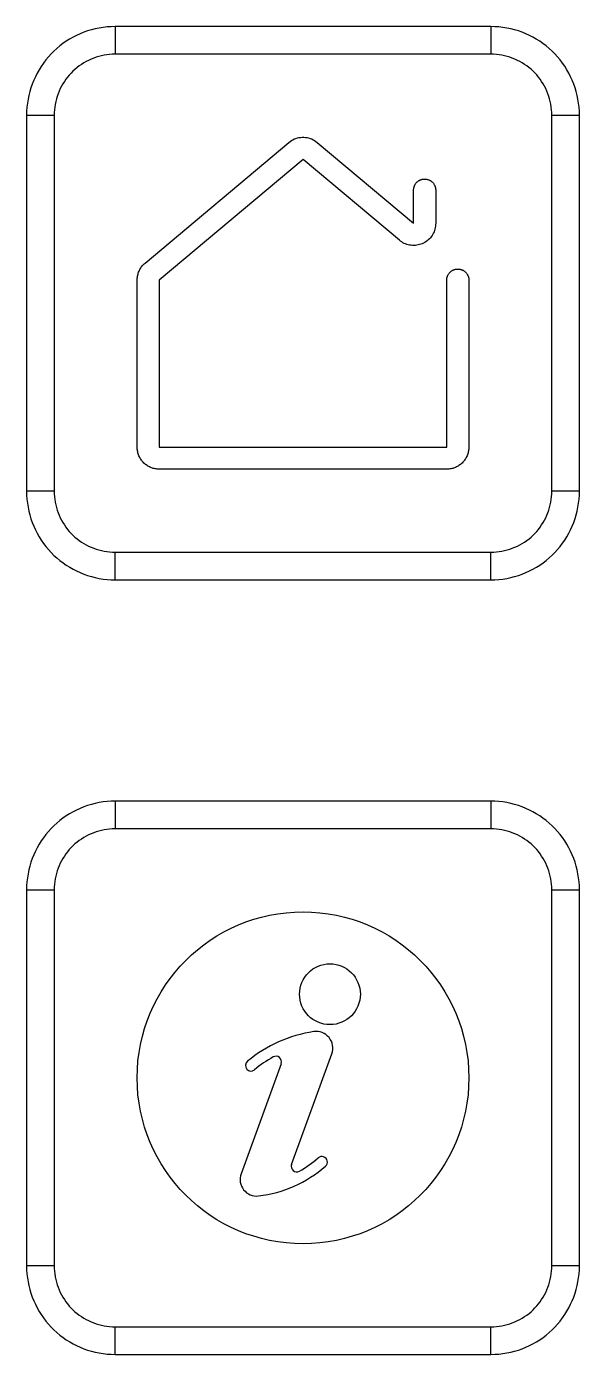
# Model space of a CAD drawing. Extents: x 0 to 226, y 0 to 690.
# Drawn here: x 172.74 to 182.75, y 545.94 to 569.94 of the extents above; entities that cross this region are included whole.
import ezdxf

# ---------------------------------------------------------------- set-up
doc = ezdxf.new("R2010")
doc.units = 0
doc.layers.add('-15N-THT. THIẾT BỊ ĐÓNG MỞ', color=40, linetype='CONTINUOUS')

# ---------------------------------------------------------------- blocks, each defined once
blk = doc.blocks.new('06 - N - SC VSD ATV630D30~D45N4')
at = {"layer": '-15N-THT. THIẾT BỊ ĐÓNG MỞ'}
for p, q in [((60.646, 225.131), (60.582, 225.098)), ((60.711, 225.16), (60.646, 225.131)), ((60.778, 225.187), (60.711, 225.16)), ((60.845, 225.211), (60.778, 225.187)), ((60.914, 225.232), (60.845, 225.211)), ((60.983, 225.25), (60.914, 225.232)), ((61.054, 225.264), (60.983, 225.25)), ((61.125, 225.276), (61.054, 225.264)), ((61.196, 225.284), (61.125, 225.276)), ((61.268, 225.289), (61.196, 225.284)), ((61.34, 225.291), (61.268, 225.289)), ((68.14, 225.291), (61.34, 225.291)), ((61.34, 225.291), (61.34, 224.791)), ((68.212, 225.289), (68.14, 225.291)), ((68.14, 225.291), (68.14, 225.291)), ((68.14, 225.291), (68.14, 225.289)), ((68.14, 225.289), (68.14, 225.287)), ((68.14, 225.287), (68.14, 225.283)), ((68.14, 225.283), (68.14, 225.279)), ((68.14, 225.279), (68.14, 225.273)), ((68.14, 225.273), (68.14, 225.267)), ((68.14, 225.267), (68.14, 225.259)), ((68.14, 225.259), (68.14, 225.251)), ((68.14, 225.251), (68.14, 225.241)), ((68.14, 225.241), (68.14, 225.231)), ((68.14, 225.231), (68.14, 225.22)), ((68.14, 225.22), (68.14, 225.208)), ((68.14, 225.208), (68.14, 225.196)), ((68.14, 225.196), (68.14, 225.182)), ((68.14, 225.182), (68.14, 225.168)), ((68.14, 225.168), (68.14, 225.153)), ((68.14, 225.153), (68.14, 225.137)), ((68.14, 225.137), (68.14, 225.12)), ((68.284, 225.284), (68.212, 225.289)), ((68.355, 225.276), (68.284, 225.284)), ((68.426, 225.264), (68.355, 225.276)), ((68.496, 225.249), (68.426, 225.264)), ((68.566, 225.232), (68.496, 225.249)), ((68.635, 225.211), (68.566, 225.232)), ((68.702, 225.187), (68.635, 225.211)), ((68.769, 225.16), (68.702, 225.187)), ((68.834, 225.131), (68.769, 225.16)), ((68.898, 225.098), (68.834, 225.131)), ((60.287, 224.895), (60.234, 224.847)), ((60.342, 224.941), (60.287, 224.895)), ((60.399, 224.984), (60.342, 224.941)), ((60.458, 225.025), (60.399, 224.984)), ((60.519, 225.063), (60.458, 225.025)), ((60.582, 225.098), (60.519, 225.063)), ((68.14, 224.967), (68.139, 224.946)), ((68.139, 224.946), (68.139, 224.924)), ((68.139, 224.924), (68.139, 224.903)), ((68.139, 224.903), (68.139, 224.881)), ((68.14, 225.12), (68.14, 225.103)), ((68.14, 225.103), (68.14, 225.085)), ((68.14, 225.085), (68.14, 225.067)), ((68.14, 225.067), (68.14, 225.048)), ((68.14, 225.048), (68.14, 225.028)), ((68.14, 225.028), (68.14, 225.008)), ((68.14, 225.008), (68.14, 224.988)), ((68.14, 224.988), (68.14, 224.967)), ((68.96, 225.063), (68.898, 225.098)), ((69.021, 225.025), (68.96, 225.063)), ((69.08, 224.985), (69.021, 225.025)), ((69.137, 224.942), (69.08, 224.985)), ((69.192, 224.896), (69.137, 224.942)), ((69.245, 224.848), (69.192, 224.896)), ((60.089, 224.688), (60.046, 224.631)), ((60.135, 224.743), (60.089, 224.688)), ((60.183, 224.796), (60.135, 224.743)), ((60.234, 224.847), (60.183, 224.796)), ((60.818, 224.657), (60.774, 224.633)), ((60.862, 224.68), (60.818, 224.657)), ((60.907, 224.701), (60.862, 224.68)), ((60.954, 224.719), (60.907, 224.701)), ((61.001, 224.736), (60.954, 224.719)), ((61.049, 224.75), (61.001, 224.736)), ((61.097, 224.763), (61.049, 224.75)), ((61.145, 224.773), (61.097, 224.763)), ((61.194, 224.781), (61.145, 224.773)), ((61.243, 224.787), (61.194, 224.781)), ((61.291, 224.79), (61.243, 224.787)), ((61.34, 224.791), (61.291, 224.79)), ((68.139, 224.791), (61.34, 224.791)), ((68.139, 224.881), (68.139, 224.858)), ((68.139, 224.858), (68.139, 224.836)), ((68.139, 224.836), (68.139, 224.814)), ((68.139, 224.814), (68.139, 224.791)), ((68.188, 224.79), (68.139, 224.791)), ((68.237, 224.786), (68.188, 224.79)), ((68.286, 224.781), (68.237, 224.786)), ((68.334, 224.773), (68.286, 224.781)), ((68.383, 224.763), (68.334, 224.773)), ((68.431, 224.75), (68.383, 224.763)), ((68.479, 224.736), (68.431, 224.75)), ((68.526, 224.719), (68.479, 224.736)), ((68.572, 224.7), (68.526, 224.719)), ((68.618, 224.68), (68.572, 224.7)), ((68.662, 224.657), (68.618, 224.68)), ((68.705, 224.633), (68.662, 224.657)), ((69.296, 224.797), (69.245, 224.848)), ((69.344, 224.744), (69.296, 224.797)), ((69.39, 224.689), (69.344, 224.744)), ((69.433, 224.632), (69.39, 224.689)), ((59.933, 224.449), (59.9, 224.385)), ((59.968, 224.511), (59.933, 224.449)), ((60.006, 224.572), (59.968, 224.511)), ((60.046, 224.631), (60.006, 224.572)), ((60.512, 224.415), (60.481, 224.378)), ((60.545, 224.451), (60.512, 224.415)), ((60.579, 224.485), (60.545, 224.451)), ((60.615, 224.518), (60.579, 224.485)), ((60.653, 224.549), (60.615, 224.518)), ((60.692, 224.579), (60.653, 224.549)), ((60.732, 224.607), (60.692, 224.579)), ((60.774, 224.633), (60.732, 224.607)), ((68.747, 224.607), (68.705, 224.633)), ((68.788, 224.579), (68.747, 224.607)), ((68.827, 224.55), (68.788, 224.579)), ((68.864, 224.519), (68.827, 224.55)), ((68.9, 224.486), (68.864, 224.519)), ((68.934, 224.452), (68.9, 224.486)), ((68.967, 224.416), (68.934, 224.452)), ((68.998, 224.379), (68.967, 224.416)), ((69.474, 224.573), (69.433, 224.632)), ((69.512, 224.512), (69.474, 224.573)), ((69.547, 224.449), (69.512, 224.512)), ((69.58, 224.385), (69.547, 224.449)), ((59.82, 224.186), (59.799, 224.117)), ((59.844, 224.253), (59.82, 224.186)), ((59.871, 224.32), (59.844, 224.253)), ((59.9, 224.385), (59.871, 224.32)), ((60.351, 224.169), (60.331, 224.123)), ((60.374, 224.213), (60.351, 224.169)), ((60.398, 224.257), (60.374, 224.213)), ((60.424, 224.298), (60.398, 224.257)), ((60.452, 224.339), (60.424, 224.298)), ((60.481, 224.378), (60.452, 224.339)), ((69.028, 224.339), (68.998, 224.379)), ((69.056, 224.299), (69.028, 224.339)), ((69.082, 224.257), (69.056, 224.299)), ((69.106, 224.213), (69.082, 224.257)), ((69.129, 224.169), (69.106, 224.213)), ((69.15, 224.124), (69.129, 224.169)), ((69.609, 224.32), (69.58, 224.385)), ((69.636, 224.253), (69.609, 224.32)), ((69.66, 224.186), (69.636, 224.253)), ((69.681, 224.117), (69.66, 224.186)), ((59.767, 223.977), (59.755, 223.906)), ((59.782, 224.047), (59.767, 223.977)), ((59.799, 224.117), (59.782, 224.047)), ((60.269, 223.934), (60.258, 223.885)), ((60.281, 223.982), (60.269, 223.934)), ((60.295, 224.03), (60.281, 223.982)), ((60.312, 224.077), (60.295, 224.03)), ((60.331, 224.123), (60.312, 224.077)), ((69.168, 224.077), (69.15, 224.124)), ((69.185, 224.03), (69.168, 224.077)), ((69.199, 223.983), (69.185, 224.03)), ((69.212, 223.934), (69.199, 223.983)), ((69.222, 223.886), (69.212, 223.934)), ((69.699, 224.048), (69.681, 224.117)), ((69.713, 223.977), (69.699, 224.048)), ((69.725, 223.906), (69.713, 223.977)), ((59.742, 223.763), (59.74, 223.691)), ((59.74, 223.691), (59.744, 223.691)), ((59.74, 223.691), (59.74, 216.891)), ((59.747, 223.835), (59.742, 223.763)), ((59.744, 223.691), (59.748, 223.691)), ((59.755, 223.906), (59.747, 223.835)), ((59.748, 223.691), (59.765, 223.691)), ((59.765, 223.691), (59.772, 223.691)), ((59.772, 223.691), (59.78, 223.691)), ((59.78, 223.691), (59.79, 223.691)), ((59.79, 223.691), (59.8, 223.691)), ((59.8, 223.691), (59.811, 223.691)), ((59.811, 223.691), (59.823, 223.691)), ((59.823, 223.691), (59.836, 223.691)), ((59.836, 223.691), (59.849, 223.691)), ((59.849, 223.691), (59.863, 223.691)), ((59.863, 223.691), (59.879, 223.691)), ((59.879, 223.691), (59.894, 223.691)), ((59.894, 223.691), (59.911, 223.691)), ((59.911, 223.691), (59.928, 223.691)), ((59.928, 223.691), (59.946, 223.691)), ((59.946, 223.691), (59.964, 223.691)), ((59.964, 223.691), (59.983, 223.691)), ((59.983, 223.691), (60.003, 223.691)), ((60.003, 223.691), (60.023, 223.691)), ((60.023, 223.691), (60.043, 223.691)), ((60.043, 223.691), (60.064, 223.691)), ((60.064, 223.691), (60.085, 223.691)), ((60.085, 223.691), (60.107, 223.691)), ((60.107, 223.691), (60.128, 223.691)), ((60.128, 223.691), (60.15, 223.69)), ((60.15, 223.69), (60.173, 223.69)), ((60.173, 223.69), (60.195, 223.69)), ((60.195, 223.69), (60.217, 223.69)), ((60.217, 223.69), (60.24, 223.69)), ((60.241, 223.739), (60.24, 223.69)), ((60.24, 223.69), (60.24, 216.891)), ((60.245, 223.788), (60.241, 223.739)), ((60.25, 223.837), (60.245, 223.788)), ((60.258, 223.885), (60.25, 223.837)), ((69.23, 223.837), (69.222, 223.886)), ((69.235, 223.788), (69.23, 223.837)), ((69.239, 223.74), (69.235, 223.788)), ((69.24, 223.691), (69.239, 223.74)), ((69.24, 216.892), (69.24, 223.691)), ((69.24, 223.691), (69.74, 223.691)), ((69.733, 223.835), (69.725, 223.906)), ((69.738, 223.763), (69.733, 223.835)), ((69.74, 223.691), (69.738, 223.763)), ((69.74, 216.891), (69.74, 223.691)), ((64.483, 223.197), (64.506, 223.216)), ((64.506, 223.216), (64.531, 223.232)), ((64.531, 223.232), (64.556, 223.246)), ((64.556, 223.246), (64.583, 223.259)), ((64.583, 223.259), (64.61, 223.269)), ((64.61, 223.269), (64.638, 223.278)), ((64.638, 223.278), (64.667, 223.284)), ((64.667, 223.284), (64.696, 223.289)), ((64.696, 223.289), (64.725, 223.291)), ((64.725, 223.291), (64.755, 223.291)), ((64.755, 223.291), (64.784, 223.289)), ((64.784, 223.289), (64.813, 223.284)), ((64.813, 223.284), (64.842, 223.278)), ((64.842, 223.278), (64.87, 223.269)), ((64.87, 223.269), (64.897, 223.259)), ((64.897, 223.259), (64.924, 223.246)), ((64.924, 223.246), (64.949, 223.232)), ((64.949, 223.232), (64.974, 223.216)), ((64.974, 223.216), (64.997, 223.197)), ((61.883, 221.016), (64.483, 223.197)), ((64.483, 223.197), (64.483, 223.197)), ((64.997, 223.197), (66.74, 221.735)), ((64.997, 223.197), (64.997, 223.197)), ((64.74, 222.891), (62.14, 220.709)), ((64.74, 222.891), (64.74, 222.891)), ((66.483, 221.429), (64.74, 222.891)), ((66.8, 222.478), (66.807, 222.485)), ((66.807, 222.485), (66.814, 222.491)), ((66.814, 222.491), (66.822, 222.496)), ((66.822, 222.496), (66.829, 222.502)), ((66.829, 222.502), (66.837, 222.507)), ((66.837, 222.507), (66.845, 222.511)), ((66.845, 222.511), (66.854, 222.515)), ((66.854, 222.515), (66.862, 222.519)), ((66.862, 222.519), (66.871, 222.523)), ((66.871, 222.523), (66.88, 222.526)), ((66.88, 222.526), (66.889, 222.528)), ((66.889, 222.528), (66.898, 222.53)), ((66.898, 222.53), (66.907, 222.532)), ((66.907, 222.532), (66.917, 222.533)), ((66.917, 222.533), (66.926, 222.534)), ((66.926, 222.534), (66.935, 222.535)), ((66.935, 222.535), (66.945, 222.535)), ((66.945, 222.535), (66.954, 222.534)), ((66.954, 222.534), (66.963, 222.533)), ((66.963, 222.533), (66.973, 222.532)), ((66.973, 222.532), (66.982, 222.53)), ((66.982, 222.53), (66.991, 222.528)), ((66.991, 222.528), (67, 222.526)), ((67, 222.526), (67.009, 222.523)), ((67.009, 222.523), (67.018, 222.519)), ((67.018, 222.519), (67.026, 222.515)), ((67.026, 222.515), (67.035, 222.511)), ((67.035, 222.511), (67.043, 222.507)), ((67.043, 222.507), (67.051, 222.502)), ((67.051, 222.502), (67.058, 222.496)), ((67.058, 222.496), (67.066, 222.491)), ((67.066, 222.491), (67.073, 222.485)), ((67.073, 222.485), (67.08, 222.478)), ((66.74, 222.344), (66.741, 222.354)), ((66.74, 222.335), (66.74, 222.344)), ((66.74, 222.335), (66.74, 222.335)), ((66.74, 221.735), (66.74, 222.335)), ((66.741, 222.354), (66.742, 222.363)), ((66.742, 222.363), (66.743, 222.372)), ((66.743, 222.372), (66.745, 222.382)), ((66.745, 222.382), (66.748, 222.391)), ((66.748, 222.391), (66.751, 222.4)), ((66.751, 222.4), (66.754, 222.409)), ((66.754, 222.409), (66.758, 222.417)), ((66.758, 222.417), (66.762, 222.426)), ((66.762, 222.426), (66.766, 222.434)), ((66.766, 222.434), (66.771, 222.442)), ((66.771, 222.442), (66.776, 222.45)), ((66.776, 222.45), (66.782, 222.458)), ((66.782, 222.458), (66.787, 222.465)), ((66.787, 222.465), (66.794, 222.472)), ((66.794, 222.472), (66.8, 222.478)), ((67.08, 222.478), (67.086, 222.472)), ((67.086, 222.472), (67.093, 222.465)), ((67.093, 222.465), (67.098, 222.458)), ((67.098, 222.458), (67.104, 222.45)), ((67.104, 222.45), (67.109, 222.442)), ((67.109, 222.442), (67.114, 222.434)), ((67.114, 222.434), (67.118, 222.426)), ((67.118, 222.426), (67.122, 222.417)), ((67.122, 222.417), (67.126, 222.409)), ((67.126, 222.409), (67.129, 222.4)), ((67.129, 222.4), (67.132, 222.391)), ((67.132, 222.391), (67.135, 222.382)), ((67.135, 222.382), (67.137, 222.372)), ((67.137, 222.372), (67.138, 222.363)), ((67.138, 222.363), (67.139, 222.354)), ((67.139, 222.354), (67.14, 222.344)), ((67.14, 222.344), (67.14, 222.335)), ((67.14, 222.335), (67.14, 221.735)), ((67.14, 222.335), (67.14, 222.335)), ((66.74, 221.735), (66.74, 221.735)), ((67.087, 221.537), (67.074, 221.515)), ((67.1, 221.56), (67.087, 221.537)), ((67.11, 221.583), (67.1, 221.56)), ((67.119, 221.608), (67.11, 221.583)), ((67.127, 221.632), (67.119, 221.608)), ((67.132, 221.658), (67.127, 221.632)), ((67.137, 221.683), (67.132, 221.658)), ((67.139, 221.709), (67.137, 221.683)), ((67.14, 221.735), (67.139, 221.709)), ((67.14, 221.735), (67.14, 221.735)), ((66.483, 221.429), (66.483, 221.429)), ((66.503, 221.413), (66.483, 221.429)), ((66.525, 221.398), (66.503, 221.413)), ((66.547, 221.385), (66.525, 221.398)), ((66.57, 221.373), (66.547, 221.385)), ((66.594, 221.363), (66.57, 221.373)), ((66.618, 221.354), (66.594, 221.363)), ((66.643, 221.347), (66.618, 221.354)), ((66.669, 221.341), (66.643, 221.347)), ((66.694, 221.338), (66.669, 221.341)), ((66.72, 221.335), (66.694, 221.338)), ((66.746, 221.335), (66.72, 221.335)), ((66.772, 221.336), (66.746, 221.335)), ((66.798, 221.339), (66.772, 221.336)), ((66.823, 221.344), (66.798, 221.339)), ((66.848, 221.35), (66.823, 221.344)), ((66.873, 221.358), (66.848, 221.35)), ((66.897, 221.367), (66.873, 221.358)), ((66.921, 221.378), (66.897, 221.367)), ((66.943, 221.391), (66.921, 221.378)), ((66.965, 221.405), (66.943, 221.391)), ((66.986, 221.42), (66.965, 221.405)), ((67.006, 221.436), (66.986, 221.42)), ((67.025, 221.454), (67.006, 221.436)), ((67.043, 221.473), (67.025, 221.454)), ((67.059, 221.493), (67.043, 221.473)), ((67.074, 221.515), (67.059, 221.493)), ((61.751, 220.8), (61.756, 220.818)), ((61.756, 220.818), (61.761, 220.836)), ((61.761, 220.836), (61.767, 220.853)), ((61.767, 220.853), (61.774, 220.87)), ((61.774, 220.87), (61.782, 220.886)), ((61.782, 220.886), (61.79, 220.903)), ((61.79, 220.903), (61.8, 220.919)), ((61.8, 220.919), (61.81, 220.934)), ((61.81, 220.934), (61.82, 220.949)), ((61.82, 220.949), (61.831, 220.964)), ((61.831, 220.964), (61.843, 220.978)), ((61.843, 220.978), (61.856, 220.991)), ((61.856, 220.991), (61.869, 221.004)), ((61.869, 221.004), (61.883, 221.016)), ((61.883, 221.016), (61.883, 221.016)), ((67.362, 220.8), (67.366, 220.808)), ((67.366, 220.808), (67.371, 220.817)), ((67.371, 220.817), (67.376, 220.824)), ((67.376, 220.824), (67.382, 220.832)), ((67.382, 220.832), (67.387, 220.839)), ((67.387, 220.839), (67.394, 220.846)), ((67.394, 220.846), (67.4, 220.853)), ((67.4, 220.853), (67.407, 220.859)), ((67.407, 220.859), (67.414, 220.865)), ((67.414, 220.865), (67.422, 220.871)), ((67.422, 220.871), (67.429, 220.876)), ((67.429, 220.876), (67.437, 220.881)), ((67.437, 220.881), (67.445, 220.886)), ((67.445, 220.886), (67.454, 220.89)), ((67.454, 220.89), (67.462, 220.894)), ((67.462, 220.894), (67.471, 220.897)), ((67.471, 220.897), (67.48, 220.9)), ((67.48, 220.9), (67.489, 220.903)), ((67.489, 220.903), (67.498, 220.905)), ((67.498, 220.905), (67.507, 220.906)), ((67.507, 220.906), (67.517, 220.908)), ((67.517, 220.908), (67.526, 220.909)), ((67.526, 220.909), (67.535, 220.909)), ((67.535, 220.909), (67.545, 220.909)), ((67.545, 220.909), (67.554, 220.909)), ((67.554, 220.909), (67.563, 220.908)), ((67.563, 220.908), (67.573, 220.906)), ((67.573, 220.906), (67.582, 220.905)), ((67.582, 220.905), (67.591, 220.903)), ((67.591, 220.903), (67.6, 220.9)), ((67.6, 220.9), (67.609, 220.897)), ((67.609, 220.897), (67.618, 220.894)), ((67.618, 220.894), (67.626, 220.89)), ((67.626, 220.89), (67.635, 220.886)), ((67.635, 220.886), (67.643, 220.881)), ((67.643, 220.881), (67.651, 220.876)), ((67.651, 220.876), (67.658, 220.871)), ((67.658, 220.871), (67.666, 220.865)), ((67.666, 220.865), (67.673, 220.859)), ((67.673, 220.859), (67.68, 220.853)), ((67.68, 220.853), (67.686, 220.846)), ((67.686, 220.846), (67.693, 220.839)), ((67.693, 220.839), (67.698, 220.832)), ((67.698, 220.832), (67.704, 220.824)), ((67.704, 220.824), (67.709, 220.817)), ((67.709, 220.817), (67.714, 220.808)), ((67.714, 220.808), (67.718, 220.8)), ((61.74, 220.728), (61.742, 220.746)), ((61.74, 220.709), (61.74, 220.728)), ((61.74, 220.709), (61.74, 220.709)), ((61.74, 217.691), (61.74, 220.709)), ((61.742, 220.746), (61.744, 220.764)), ((61.744, 220.764), (61.747, 220.782)), ((61.747, 220.782), (61.751, 220.8)), ((62.14, 220.709), (62.14, 217.691)), ((62.14, 220.709), (62.14, 220.709)), ((67.34, 220.719), (67.341, 220.728)), ((67.34, 220.709), (67.34, 220.719)), ((67.34, 220.709), (67.34, 220.709)), ((67.34, 217.691), (67.34, 220.709)), ((67.341, 220.728), (67.342, 220.738)), ((67.342, 220.738), (67.343, 220.747)), ((67.343, 220.747), (67.345, 220.756)), ((67.345, 220.756), (67.348, 220.765)), ((67.348, 220.765), (67.351, 220.774)), ((67.351, 220.774), (67.354, 220.783)), ((67.354, 220.783), (67.358, 220.792)), ((67.358, 220.792), (67.362, 220.8)), ((67.718, 220.8), (67.722, 220.792)), ((67.722, 220.792), (67.726, 220.783)), ((67.726, 220.783), (67.729, 220.774)), ((67.729, 220.774), (67.732, 220.765)), ((67.732, 220.765), (67.735, 220.756)), ((67.735, 220.756), (67.737, 220.747)), ((67.737, 220.747), (67.738, 220.738)), ((67.738, 220.738), (67.739, 220.728)), ((67.739, 220.728), (67.74, 220.719)), ((67.74, 220.719), (67.74, 220.709)), ((67.74, 220.709), (67.74, 217.691)), ((67.74, 220.709), (67.74, 220.709)), ((61.74, 217.691), (61.74, 217.691)), ((61.74, 217.673), (61.74, 217.691)), ((62.14, 217.691), (67.34, 217.691)), ((62.14, 217.691), (62.14, 217.691)), ((67.34, 217.691), (67.34, 217.691)), ((67.74, 217.691), (67.74, 217.673)), ((67.74, 217.691), (67.74, 217.691)), ((61.742, 217.655), (61.74, 217.673)), ((61.744, 217.637), (61.742, 217.655)), ((61.747, 217.62), (61.744, 217.637)), ((61.75, 217.602), (61.747, 217.62)), ((61.755, 217.585), (61.75, 217.602)), ((61.76, 217.567), (61.755, 217.585)), ((61.766, 217.55), (61.76, 217.567)), ((61.772, 217.534), (61.766, 217.55)), ((61.78, 217.517), (61.772, 217.534)), ((61.788, 217.501), (61.78, 217.517)), ((61.797, 217.486), (61.788, 217.501)), ((61.806, 217.471), (61.797, 217.486)), ((61.817, 217.456), (61.806, 217.471)), ((61.827, 217.442), (61.817, 217.456)), ((67.663, 217.456), (67.653, 217.442)), ((67.674, 217.471), (67.663, 217.456)), ((67.683, 217.486), (67.674, 217.471)), ((67.692, 217.501), (67.683, 217.486)), ((67.7, 217.517), (67.692, 217.501)), ((67.708, 217.534), (67.7, 217.517)), ((67.714, 217.55), (67.708, 217.534)), ((67.72, 217.567), (67.714, 217.55)), ((67.725, 217.585), (67.72, 217.567)), ((67.73, 217.602), (67.725, 217.585)), ((67.733, 217.62), (67.73, 217.602)), ((67.736, 217.637), (67.733, 217.62)), ((67.738, 217.655), (67.736, 217.637)), ((67.74, 217.673), (67.738, 217.655)), ((61.839, 217.428), (61.827, 217.442)), ((61.851, 217.415), (61.839, 217.428)), ((61.864, 217.402), (61.851, 217.415)), ((61.877, 217.39), (61.864, 217.402)), ((61.891, 217.378), (61.877, 217.39)), ((61.905, 217.368), (61.891, 217.378)), ((61.919, 217.357), (61.905, 217.368)), ((61.935, 217.348), (61.919, 217.357)), ((61.95, 217.339), (61.935, 217.348)), ((61.966, 217.331), (61.95, 217.339)), ((61.983, 217.323), (61.966, 217.331)), ((61.999, 217.317), (61.983, 217.323)), ((62.016, 217.311), (61.999, 217.317)), ((62.033, 217.306), (62.016, 217.311)), ((62.051, 217.301), (62.033, 217.306)), ((62.068, 217.298), (62.051, 217.301)), ((62.086, 217.295), (62.068, 217.298)), ((62.104, 217.293), (62.086, 217.295)), ((62.122, 217.291), (62.104, 217.293)), ((62.14, 217.291), (62.122, 217.291)), ((62.14, 217.291), (62.14, 217.291)), ((67.34, 217.291), (62.14, 217.291)), ((67.34, 217.291), (67.34, 217.291)), ((67.358, 217.291), (67.34, 217.291)), ((67.376, 217.293), (67.358, 217.291)), ((67.394, 217.295), (67.376, 217.293)), ((67.412, 217.298), (67.394, 217.295)), ((67.429, 217.301), (67.412, 217.298)), ((67.447, 217.306), (67.429, 217.301)), ((67.464, 217.311), (67.447, 217.306)), ((67.481, 217.317), (67.464, 217.311)), ((67.497, 217.323), (67.481, 217.317)), ((67.514, 217.331), (67.497, 217.323)), ((67.53, 217.339), (67.514, 217.331)), ((67.545, 217.348), (67.53, 217.339)), ((67.561, 217.357), (67.545, 217.348)), ((67.575, 217.368), (67.561, 217.357)), ((67.589, 217.378), (67.575, 217.368)), ((67.603, 217.39), (67.589, 217.378)), ((67.616, 217.402), (67.603, 217.39)), ((67.629, 217.415), (67.616, 217.402)), ((67.641, 217.428), (67.629, 217.415)), ((67.653, 217.442), (67.641, 217.428)), ((60.24, 216.891), (59.74, 216.891)), ((59.74, 216.891), (59.742, 216.819)), ((59.742, 216.819), (59.747, 216.747)), ((59.747, 216.747), (59.755, 216.676)), ((60.24, 216.891), (60.241, 216.843)), ((60.241, 216.843), (60.245, 216.794)), ((60.245, 216.794), (60.25, 216.745)), ((60.25, 216.745), (60.258, 216.696)), ((69.222, 216.697), (69.23, 216.746)), ((69.23, 216.746), (69.235, 216.794)), ((69.235, 216.794), (69.239, 216.843)), ((69.239, 216.843), (69.24, 216.892)), ((69.74, 216.891), (69.24, 216.891)), ((69.725, 216.676), (69.733, 216.747)), ((69.733, 216.747), (69.738, 216.819)), ((69.738, 216.819), (69.74, 216.891)), ((59.755, 216.676), (59.767, 216.605)), ((59.767, 216.605), (59.781, 216.534)), ((59.781, 216.534), (59.799, 216.465)), ((60.258, 216.696), (60.268, 216.648)), ((60.268, 216.648), (60.281, 216.6)), ((60.281, 216.6), (60.295, 216.552)), ((60.295, 216.552), (60.312, 216.505)), ((60.312, 216.505), (60.33, 216.459)), ((69.149, 216.459), (69.168, 216.505)), ((69.168, 216.505), (69.185, 216.552)), ((69.185, 216.552), (69.199, 216.6)), ((69.199, 216.6), (69.211, 216.648)), ((69.211, 216.648), (69.222, 216.697)), ((69.681, 216.465), (69.698, 216.535)), ((69.698, 216.535), (69.713, 216.605)), ((69.713, 216.605), (69.725, 216.676)), ((59.799, 216.465), (59.82, 216.396)), ((59.82, 216.396), (59.844, 216.329)), ((59.844, 216.329), (59.871, 216.262)), ((59.871, 216.262), (59.9, 216.197)), ((60.33, 216.459), (60.351, 216.413)), ((60.351, 216.413), (60.374, 216.369)), ((60.374, 216.369), (60.398, 216.325)), ((60.398, 216.325), (60.424, 216.283)), ((60.424, 216.283), (60.452, 216.243)), ((60.452, 216.243), (60.482, 216.204)), ((68.999, 216.204), (69.028, 216.243)), ((69.028, 216.243), (69.056, 216.284)), ((69.056, 216.284), (69.082, 216.326)), ((69.082, 216.326), (69.106, 216.369)), ((69.106, 216.369), (69.129, 216.413)), ((69.129, 216.413), (69.149, 216.459)), ((69.58, 216.197), (69.609, 216.262)), ((69.609, 216.262), (69.636, 216.329)), ((69.636, 216.329), (69.66, 216.397)), ((69.66, 216.397), (69.681, 216.465)), ((59.9, 216.197), (59.933, 216.133)), ((59.933, 216.133), (59.968, 216.07)), ((59.968, 216.07), (60.006, 216.01)), ((60.006, 216.01), (60.047, 215.95)), ((60.482, 216.204), (60.513, 216.166)), ((60.513, 216.166), (60.546, 216.13)), ((60.546, 216.13), (60.58, 216.096)), ((60.58, 216.096), (60.616, 216.063)), ((60.616, 216.063), (60.653, 216.032)), ((60.653, 216.032), (60.692, 216.003)), ((60.692, 216.003), (60.733, 215.975)), ((68.748, 215.975), (68.788, 216.003)), ((68.788, 216.003), (68.828, 216.033)), ((68.828, 216.033), (68.865, 216.064)), ((68.865, 216.064), (68.901, 216.097)), ((68.901, 216.097), (68.935, 216.131)), ((68.935, 216.131), (68.968, 216.167)), ((68.968, 216.167), (68.999, 216.204)), ((69.434, 215.951), (69.474, 216.01)), ((69.474, 216.01), (69.512, 216.071)), ((69.512, 216.071), (69.547, 216.133)), ((69.547, 216.133), (69.58, 216.197)), ((60.047, 215.95), (60.09, 215.893)), ((60.09, 215.893), (60.136, 215.838)), ((60.136, 215.838), (60.184, 215.785)), ((60.184, 215.785), (60.235, 215.734)), ((60.733, 215.975), (60.775, 215.949)), ((60.775, 215.949), (60.818, 215.925)), ((60.818, 215.925), (60.862, 215.902)), ((60.862, 215.902), (60.908, 215.882)), ((60.908, 215.882), (60.954, 215.863)), ((60.954, 215.863), (61.001, 215.846)), ((61.001, 215.846), (61.049, 215.832)), ((61.049, 215.832), (61.097, 215.82)), ((61.097, 215.82), (61.146, 215.809)), ((61.146, 215.809), (61.194, 215.801)), ((61.194, 215.801), (61.243, 215.796)), ((61.243, 215.796), (61.292, 215.792)), ((61.292, 215.792), (61.341, 215.791)), ((61.341, 215.791), (68.14, 215.791)), ((61.341, 215.769), (61.341, 215.791)), ((61.341, 215.746), (61.341, 215.769)), ((68.14, 215.791), (68.189, 215.792)), ((68.14, 215.291), (68.14, 215.791)), ((68.189, 215.792), (68.237, 215.796)), ((68.237, 215.796), (68.286, 215.801)), ((68.286, 215.801), (68.335, 215.809)), ((68.335, 215.809), (68.383, 215.819)), ((68.383, 215.819), (68.431, 215.832)), ((68.431, 215.832), (68.479, 215.846)), ((68.479, 215.846), (68.526, 215.863)), ((68.526, 215.863), (68.573, 215.882)), ((68.573, 215.882), (68.618, 215.902)), ((68.618, 215.902), (68.662, 215.925)), ((68.662, 215.925), (68.706, 215.949)), ((68.706, 215.949), (68.748, 215.975)), ((69.246, 215.735), (69.297, 215.786)), ((69.297, 215.786), (69.345, 215.839)), ((69.345, 215.839), (69.391, 215.894)), ((69.391, 215.894), (69.434, 215.951)), ((60.235, 215.734), (60.288, 215.686)), ((60.288, 215.686), (60.343, 215.64)), ((60.343, 215.64), (60.4, 215.597)), ((60.4, 215.597), (60.459, 215.557)), ((60.459, 215.557), (60.52, 215.519)), ((61.34, 215.615), (61.341, 215.636)), ((61.34, 215.594), (61.34, 215.615)), ((61.34, 215.574), (61.34, 215.594)), ((61.34, 215.554), (61.34, 215.574)), ((61.34, 215.534), (61.34, 215.554)), ((61.34, 215.515), (61.34, 215.534)), ((61.341, 215.724), (61.341, 215.746)), ((61.341, 215.702), (61.341, 215.724)), ((61.341, 215.68), (61.341, 215.702)), ((61.341, 215.658), (61.341, 215.68)), ((61.341, 215.636), (61.341, 215.658)), ((68.961, 215.519), (69.022, 215.557)), ((69.022, 215.557), (69.081, 215.598)), ((69.081, 215.598), (69.138, 215.641)), ((69.138, 215.641), (69.193, 215.687)), ((69.193, 215.687), (69.246, 215.735)), ((60.52, 215.519), (60.582, 215.484)), ((60.582, 215.484), (60.646, 215.451)), ((60.646, 215.451), (60.711, 215.422)), ((60.711, 215.422), (60.778, 215.395)), ((60.778, 215.395), (60.845, 215.371)), ((60.845, 215.371), (60.914, 215.351)), ((60.914, 215.351), (60.984, 215.333)), ((60.984, 215.333), (61.054, 215.318)), ((61.054, 215.318), (61.125, 215.306)), ((61.125, 215.306), (61.196, 215.298)), ((61.196, 215.298), (61.268, 215.293)), ((61.268, 215.293), (61.34, 215.291)), ((61.34, 215.497), (61.34, 215.515)), ((61.34, 215.479), (61.34, 215.497)), ((61.34, 215.462), (61.34, 215.479)), ((61.34, 215.445), (61.34, 215.462)), ((61.34, 215.43), (61.34, 215.445)), ((61.34, 215.415), (61.34, 215.43)), ((61.34, 215.4), (61.34, 215.415)), ((61.34, 215.387), (61.34, 215.4)), ((61.34, 215.374), (61.34, 215.387)), ((61.34, 215.362), (61.34, 215.374)), ((61.34, 215.351), (61.34, 215.362)), ((61.34, 215.341), (61.34, 215.351)), ((61.34, 215.331), (61.34, 215.341)), ((61.34, 215.323), (61.34, 215.331)), ((61.34, 215.316), (61.34, 215.323)), ((61.34, 215.309), (61.34, 215.316)), ((61.34, 215.304), (61.34, 215.309)), ((61.34, 215.299), (61.34, 215.304)), ((61.34, 215.296), (61.34, 215.299)), ((61.34, 215.293), (61.34, 215.296)), ((61.34, 215.291), (61.34, 215.293)), ((61.34, 215.291), (61.34, 215.291)), ((61.34, 215.291), (68.14, 215.291)), ((68.14, 215.291), (68.212, 215.293)), ((68.212, 215.293), (68.284, 215.298)), ((68.284, 215.298), (68.355, 215.306)), ((68.355, 215.306), (68.426, 215.318)), ((68.426, 215.318), (68.497, 215.333)), ((68.497, 215.333), (68.566, 215.35)), ((68.566, 215.35), (68.635, 215.371)), ((68.635, 215.371), (68.702, 215.395)), ((68.702, 215.395), (68.769, 215.422)), ((68.769, 215.422), (68.834, 215.451)), ((68.834, 215.451), (68.898, 215.484)), ((68.898, 215.484), (68.961, 215.519)), ((60.845, 211.211), (60.778, 211.187)), ((60.914, 211.232), (60.845, 211.211)), ((60.983, 211.25), (60.914, 211.232)), ((61.054, 211.264), (60.983, 211.25)), ((61.125, 211.276), (61.054, 211.264)), ((61.196, 211.284), (61.125, 211.276)), ((61.268, 211.289), (61.196, 211.284)), ((61.34, 211.291), (61.268, 211.289)), ((68.14, 211.291), (61.34, 211.291)), ((61.34, 211.291), (61.34, 210.791)), ((68.212, 211.289), (68.14, 211.291)), ((68.14, 211.291), (68.14, 211.291)), ((68.14, 211.291), (68.14, 211.289)), ((68.14, 211.289), (68.14, 211.287)), ((68.14, 211.287), (68.14, 211.283)), ((68.14, 211.283), (68.14, 211.279)), ((68.14, 211.279), (68.14, 211.273)), ((68.14, 211.273), (68.14, 211.267)), ((68.14, 211.267), (68.14, 211.259)), ((68.14, 211.259), (68.14, 211.251)), ((68.14, 211.251), (68.14, 211.241)), ((68.14, 211.241), (68.14, 211.231)), ((68.14, 211.231), (68.14, 211.22)), ((68.14, 211.22), (68.14, 211.208)), ((68.14, 211.208), (68.14, 211.196)), ((68.284, 211.284), (68.212, 211.289)), ((68.355, 211.276), (68.284, 211.284)), ((68.426, 211.264), (68.355, 211.276)), ((68.496, 211.249), (68.426, 211.264)), ((68.566, 211.232), (68.496, 211.249)), ((68.635, 211.211), (68.566, 211.232)), ((68.702, 211.187), (68.635, 211.211)), ((60.399, 210.984), (60.342, 210.941)), ((60.458, 211.025), (60.399, 210.984)), ((60.519, 211.063), (60.458, 211.025)), ((60.582, 211.098), (60.519, 211.063)), ((60.646, 211.131), (60.582, 211.098)), ((60.711, 211.16), (60.646, 211.131)), ((60.778, 211.187), (60.711, 211.16)), ((68.14, 210.967), (68.139, 210.946)), ((68.14, 211.196), (68.14, 211.182)), ((68.14, 211.182), (68.14, 211.168)), ((68.14, 211.168), (68.14, 211.153)), ((68.14, 211.153), (68.14, 211.137)), ((68.14, 211.137), (68.14, 211.12)), ((68.14, 211.12), (68.14, 211.103)), ((68.14, 211.103), (68.14, 211.085)), ((68.14, 211.085), (68.14, 211.067)), ((68.14, 211.067), (68.14, 211.048)), ((68.14, 211.048), (68.14, 211.028)), ((68.14, 211.028), (68.14, 211.008)), ((68.14, 211.008), (68.14, 210.988)), ((68.14, 210.988), (68.14, 210.967)), ((68.769, 211.16), (68.702, 211.187)), ((68.834, 211.131), (68.769, 211.16)), ((68.898, 211.098), (68.834, 211.131)), ((68.96, 211.063), (68.898, 211.098)), ((69.021, 211.025), (68.96, 211.063)), ((69.08, 210.985), (69.021, 211.025)), ((69.137, 210.942), (69.08, 210.985)), ((60.135, 210.743), (60.089, 210.688)), ((60.183, 210.796), (60.135, 210.743)), ((60.234, 210.847), (60.183, 210.796)), ((60.287, 210.895), (60.234, 210.847)), ((60.342, 210.941), (60.287, 210.895)), ((61.001, 210.736), (60.954, 210.719)), ((61.049, 210.75), (61.001, 210.736)), ((61.097, 210.763), (61.049, 210.75)), ((61.145, 210.773), (61.097, 210.763)), ((61.194, 210.781), (61.145, 210.773)), ((61.243, 210.787), (61.194, 210.781)), ((61.291, 210.79), (61.243, 210.787)), ((61.34, 210.791), (61.291, 210.79)), ((68.139, 210.791), (61.34, 210.791)), ((68.139, 210.946), (68.139, 210.924)), ((68.139, 210.924), (68.139, 210.903)), ((68.139, 210.903), (68.139, 210.881)), ((68.139, 210.881), (68.139, 210.858)), ((68.139, 210.858), (68.139, 210.836)), ((68.139, 210.836), (68.139, 210.814)), ((68.139, 210.814), (68.139, 210.791)), ((68.188, 210.79), (68.139, 210.791)), ((68.237, 210.786), (68.188, 210.79)), ((68.286, 210.781), (68.237, 210.786)), ((68.334, 210.773), (68.286, 210.781)), ((68.383, 210.763), (68.334, 210.773)), ((68.431, 210.75), (68.383, 210.763)), ((68.479, 210.736), (68.431, 210.75)), ((68.526, 210.719), (68.479, 210.736)), ((69.192, 210.896), (69.137, 210.942)), ((69.245, 210.848), (69.192, 210.896)), ((69.296, 210.797), (69.245, 210.848)), ((69.344, 210.744), (69.296, 210.797)), ((69.39, 210.689), (69.344, 210.744)), ((59.968, 210.511), (59.933, 210.449)), ((60.006, 210.572), (59.968, 210.511)), ((60.046, 210.631), (60.006, 210.572)), ((60.089, 210.688), (60.046, 210.631)), ((60.579, 210.485), (60.545, 210.451)), ((60.615, 210.518), (60.579, 210.485)), ((60.653, 210.549), (60.615, 210.518)), ((60.692, 210.579), (60.653, 210.549)), ((60.732, 210.607), (60.692, 210.579)), ((60.774, 210.633), (60.732, 210.607)), ((60.818, 210.657), (60.774, 210.633)), ((60.862, 210.68), (60.818, 210.657)), ((60.907, 210.701), (60.862, 210.68)), ((60.954, 210.719), (60.907, 210.701)), ((68.572, 210.7), (68.526, 210.719)), ((68.618, 210.68), (68.572, 210.7)), ((68.662, 210.657), (68.618, 210.68)), ((68.705, 210.633), (68.662, 210.657)), ((68.747, 210.607), (68.705, 210.633)), ((68.788, 210.579), (68.747, 210.607)), ((68.827, 210.55), (68.788, 210.579)), ((68.864, 210.519), (68.827, 210.55)), ((68.9, 210.486), (68.864, 210.519)), ((68.934, 210.452), (68.9, 210.486)), ((69.433, 210.632), (69.39, 210.689)), ((69.474, 210.573), (69.433, 210.632)), ((69.512, 210.512), (69.474, 210.573)), ((69.547, 210.449), (69.512, 210.512)), ((59.844, 210.253), (59.82, 210.186)), ((59.871, 210.32), (59.844, 210.253)), ((59.9, 210.385), (59.871, 210.32)), ((59.933, 210.449), (59.9, 210.385)), ((60.398, 210.257), (60.374, 210.213)), ((60.424, 210.298), (60.398, 210.257)), ((60.452, 210.339), (60.424, 210.298)), ((60.481, 210.378), (60.452, 210.339)), ((60.512, 210.415), (60.481, 210.378)), ((60.545, 210.451), (60.512, 210.415)), ((68.967, 210.416), (68.934, 210.452)), ((68.998, 210.379), (68.967, 210.416)), ((69.028, 210.339), (68.998, 210.379)), ((69.056, 210.299), (69.028, 210.339)), ((69.082, 210.257), (69.056, 210.299)), ((69.106, 210.213), (69.082, 210.257)), ((69.58, 210.385), (69.547, 210.449)), ((69.609, 210.32), (69.58, 210.385)), ((69.636, 210.253), (69.609, 210.32)), ((69.66, 210.186), (69.636, 210.253)), ((59.782, 210.047), (59.767, 209.977)), ((59.799, 210.117), (59.782, 210.047)), ((59.82, 210.186), (59.799, 210.117)), ((60.295, 210.03), (60.281, 209.982)), ((60.312, 210.077), (60.295, 210.03)), ((60.331, 210.123), (60.312, 210.077)), ((60.351, 210.169), (60.331, 210.123)), ((60.374, 210.213), (60.351, 210.169)), ((69.129, 210.169), (69.106, 210.213)), ((69.15, 210.124), (69.129, 210.169)), ((69.168, 210.077), (69.15, 210.124)), ((69.185, 210.03), (69.168, 210.077)), ((69.199, 209.983), (69.185, 210.03)), ((69.681, 210.117), (69.66, 210.186)), ((69.699, 210.048), (69.681, 210.117)), ((69.713, 209.977), (69.699, 210.048)), ((59.742, 209.763), (59.74, 209.691)), ((59.747, 209.835), (59.742, 209.763)), ((59.755, 209.906), (59.747, 209.835)), ((59.767, 209.977), (59.755, 209.906)), ((60.245, 209.788), (60.241, 209.739)), ((60.25, 209.837), (60.245, 209.788)), ((60.258, 209.885), (60.25, 209.837)), ((60.269, 209.934), (60.258, 209.885)), ((60.281, 209.982), (60.269, 209.934)), ((69.212, 209.934), (69.199, 209.983)), ((69.222, 209.886), (69.212, 209.934)), ((69.23, 209.837), (69.222, 209.886)), ((69.235, 209.788), (69.23, 209.837)), ((69.239, 209.74), (69.235, 209.788)), ((69.725, 209.906), (69.713, 209.977)), ((69.733, 209.835), (69.725, 209.906)), ((69.738, 209.763), (69.733, 209.835)), ((69.74, 209.691), (69.738, 209.763)), ((59.74, 209.691), (59.744, 209.691)), ((59.74, 209.691), (59.74, 202.891)), ((59.744, 209.691), (59.748, 209.691)), ((59.748, 209.691), (59.765, 209.691)), ((59.765, 209.691), (59.772, 209.691)), ((59.772, 209.691), (59.78, 209.691)), ((59.78, 209.691), (59.79, 209.691)), ((59.79, 209.691), (59.8, 209.691)), ((59.8, 209.691), (59.811, 209.691)), ((59.811, 209.691), (59.823, 209.691)), ((59.823, 209.691), (59.836, 209.691)), ((59.836, 209.691), (59.849, 209.691)), ((59.849, 209.691), (59.863, 209.691)), ((59.863, 209.691), (59.879, 209.691)), ((59.879, 209.691), (59.894, 209.691)), ((59.894, 209.691), (59.911, 209.691)), ((59.911, 209.691), (59.928, 209.691)), ((59.928, 209.691), (59.946, 209.691)), ((59.946, 209.691), (59.964, 209.691)), ((59.964, 209.691), (59.983, 209.691)), ((59.983, 209.691), (60.003, 209.691)), ((60.003, 209.691), (60.023, 209.691)), ((60.023, 209.691), (60.043, 209.691)), ((60.043, 209.691), (60.064, 209.691)), ((60.064, 209.691), (60.085, 209.691)), ((60.085, 209.691), (60.107, 209.691)), ((60.107, 209.691), (60.128, 209.691)), ((60.128, 209.691), (60.15, 209.69)), ((60.15, 209.69), (60.173, 209.69)), ((60.173, 209.69), (60.195, 209.69)), ((60.195, 209.69), (60.217, 209.69)), ((60.217, 209.69), (60.24, 209.69)), ((60.241, 209.739), (60.24, 209.69)), ((60.24, 209.69), (60.24, 202.891)), ((69.24, 209.691), (69.239, 209.74)), ((69.24, 202.892), (69.24, 209.691)), ((69.24, 209.691), (69.74, 209.691)), ((69.74, 202.891), (69.74, 209.691)), ((64.677, 207.802), (64.677, 207.802)), ((65.777, 207.802), (65.777, 207.802)), ((64.935, 207.125), (64.935, 207.125)), ((64.201, 206.668), (64.201, 206.668)), ((64.532, 204.725), (65.261, 206.726)), ((65.261, 206.726), (65.261, 206.726)), ((65.279, 206.828), (65.279, 206.828)), ((64.344, 206.546), (63.619, 204.556)), ((63.699, 206.513), (63.699, 206.513)), ((63.736, 206.59), (63.736, 206.59)), ((63.863, 206.436), (63.863, 206.436)), ((64.344, 206.546), (64.344, 206.546)), ((64.35, 206.581), (64.35, 206.581)), ((61.74, 206.291), (61.74, 206.291)), ((67.74, 206.291), (67.74, 206.291)), ((64.532, 204.725), (64.532, 204.725)), ((65.015, 204.845), (65.015, 204.845)), ((65.181, 204.769), (65.181, 204.769)), ((63.619, 204.556), (63.619, 204.556)), ((64.526, 204.691), (64.526, 204.691)), ((64.675, 204.604), (64.675, 204.604)), ((65.147, 204.694), (65.147, 204.694)), ((63.601, 204.454), (63.601, 204.454)), ((63.936, 204.156), (63.936, 204.156)), ((60.24, 202.891), (59.74, 202.891)), ((59.74, 202.891), (59.742, 202.819)), ((59.742, 202.819), (59.747, 202.747)), ((60.24, 202.891), (60.241, 202.843)), ((60.241, 202.843), (60.245, 202.794)), ((69.235, 202.794), (69.239, 202.843)), ((69.239, 202.843), (69.24, 202.892)), ((69.74, 202.891), (69.24, 202.891)), ((69.733, 202.747), (69.738, 202.819)), ((69.738, 202.819), (69.74, 202.891)), ((59.747, 202.747), (59.755, 202.676)), ((59.755, 202.676), (59.767, 202.605)), ((59.767, 202.605), (59.781, 202.534)), ((60.245, 202.794), (60.25, 202.745)), ((60.25, 202.745), (60.258, 202.696)), ((60.258, 202.696), (60.268, 202.648)), ((60.268, 202.648), (60.281, 202.6)), ((60.281, 202.6), (60.295, 202.552)), ((69.185, 202.552), (69.199, 202.6)), ((69.199, 202.6), (69.211, 202.648)), ((69.211, 202.648), (69.222, 202.697)), ((69.222, 202.697), (69.23, 202.746)), ((69.23, 202.746), (69.235, 202.794)), ((69.698, 202.535), (69.713, 202.605)), ((69.713, 202.605), (69.725, 202.676)), ((69.725, 202.676), (69.733, 202.747)), ((59.781, 202.534), (59.799, 202.465)), ((59.799, 202.465), (59.82, 202.396)), ((59.82, 202.396), (59.844, 202.329)), ((59.844, 202.329), (59.871, 202.262)), ((60.295, 202.552), (60.312, 202.505)), ((60.312, 202.505), (60.33, 202.459)), ((60.33, 202.459), (60.351, 202.413)), ((60.351, 202.413), (60.374, 202.369)), ((60.374, 202.369), (60.398, 202.325)), ((60.398, 202.325), (60.424, 202.283)), ((69.056, 202.284), (69.082, 202.326)), ((69.082, 202.326), (69.106, 202.369)), ((69.106, 202.369), (69.129, 202.413)), ((69.129, 202.413), (69.149, 202.459)), ((69.149, 202.459), (69.168, 202.505)), ((69.168, 202.505), (69.185, 202.552)), ((69.609, 202.262), (69.636, 202.329)), ((69.636, 202.329), (69.66, 202.397)), ((69.66, 202.397), (69.681, 202.465)), ((69.681, 202.465), (69.698, 202.535)), ((59.871, 202.262), (59.9, 202.197)), ((59.9, 202.197), (59.933, 202.133)), ((59.933, 202.133), (59.968, 202.07)), ((60.424, 202.283), (60.452, 202.243)), ((60.452, 202.243), (60.482, 202.204)), ((60.482, 202.204), (60.513, 202.166)), ((60.513, 202.166), (60.546, 202.13)), ((60.546, 202.13), (60.58, 202.096)), ((60.58, 202.096), (60.616, 202.063)), ((68.865, 202.064), (68.901, 202.097)), ((68.901, 202.097), (68.935, 202.131)), ((68.935, 202.131), (68.968, 202.167)), ((68.968, 202.167), (68.999, 202.204)), ((68.999, 202.204), (69.028, 202.243)), ((69.028, 202.243), (69.056, 202.284)), ((69.512, 202.071), (69.547, 202.133)), ((69.547, 202.133), (69.58, 202.197)), ((69.58, 202.197), (69.609, 202.262)), ((59.968, 202.07), (60.006, 202.01)), ((60.006, 202.01), (60.047, 201.95)), ((60.047, 201.95), (60.09, 201.893)), ((60.09, 201.893), (60.136, 201.838)), ((60.616, 202.063), (60.653, 202.032)), ((60.653, 202.032), (60.692, 202.003)), ((60.692, 202.003), (60.733, 201.975)), ((60.733, 201.975), (60.775, 201.949)), ((60.775, 201.949), (60.818, 201.925)), ((60.818, 201.925), (60.862, 201.902)), ((60.862, 201.902), (60.908, 201.882)), ((60.908, 201.882), (60.954, 201.863)), ((60.954, 201.863), (61.001, 201.846)), ((61.001, 201.846), (61.049, 201.832)), ((68.431, 201.832), (68.479, 201.846)), ((68.479, 201.846), (68.526, 201.863)), ((68.526, 201.863), (68.573, 201.882)), ((68.573, 201.882), (68.618, 201.902)), ((68.618, 201.902), (68.662, 201.925)), ((68.662, 201.925), (68.706, 201.949)), ((68.706, 201.949), (68.748, 201.975)), ((68.748, 201.975), (68.788, 202.003)), ((68.788, 202.003), (68.828, 202.033)), ((68.828, 202.033), (68.865, 202.064)), ((69.345, 201.839), (69.391, 201.894)), ((69.391, 201.894), (69.434, 201.951)), ((69.434, 201.951), (69.474, 202.01)), ((69.474, 202.01), (69.512, 202.071)), ((60.136, 201.838), (60.184, 201.785)), ((60.184, 201.785), (60.235, 201.734)), ((60.235, 201.734), (60.288, 201.686)), ((60.288, 201.686), (60.343, 201.64)), ((60.343, 201.64), (60.4, 201.597)), ((61.049, 201.832), (61.097, 201.82)), ((61.097, 201.82), (61.146, 201.809)), ((61.146, 201.809), (61.194, 201.801)), ((61.194, 201.801), (61.243, 201.796)), ((61.243, 201.796), (61.292, 201.792)), ((61.292, 201.792), (61.341, 201.791)), ((61.34, 201.615), (61.341, 201.636)), ((61.34, 201.594), (61.34, 201.615)), ((61.341, 201.791), (68.14, 201.791)), ((61.341, 201.769), (61.341, 201.791)), ((61.341, 201.746), (61.341, 201.769)), ((61.341, 201.724), (61.341, 201.746)), ((61.341, 201.702), (61.341, 201.724)), ((61.341, 201.68), (61.341, 201.702)), ((61.341, 201.658), (61.341, 201.68)), ((61.341, 201.636), (61.341, 201.658)), ((68.14, 201.791), (68.189, 201.792)), ((68.14, 201.291), (68.14, 201.791)), ((68.189, 201.792), (68.237, 201.796)), ((68.237, 201.796), (68.286, 201.801)), ((68.286, 201.801), (68.335, 201.809)), ((68.335, 201.809), (68.383, 201.819)), ((68.383, 201.819), (68.431, 201.832)), ((69.081, 201.598), (69.138, 201.641)), ((69.138, 201.641), (69.193, 201.687)), ((69.193, 201.687), (69.246, 201.735)), ((69.246, 201.735), (69.297, 201.786)), ((69.297, 201.786), (69.345, 201.839)), ((60.4, 201.597), (60.459, 201.557)), ((60.459, 201.557), (60.52, 201.519)), ((60.52, 201.519), (60.582, 201.484)), ((60.582, 201.484), (60.646, 201.451)), ((60.646, 201.451), (60.711, 201.422)), ((60.711, 201.422), (60.778, 201.395)), ((60.778, 201.395), (60.845, 201.371)), ((60.845, 201.371), (60.914, 201.351)), ((61.34, 201.574), (61.34, 201.594)), ((61.34, 201.554), (61.34, 201.574)), ((61.34, 201.534), (61.34, 201.554)), ((61.34, 201.515), (61.34, 201.534)), ((61.34, 201.497), (61.34, 201.515)), ((61.34, 201.479), (61.34, 201.497)), ((61.34, 201.462), (61.34, 201.479)), ((61.34, 201.445), (61.34, 201.462)), ((61.34, 201.43), (61.34, 201.445)), ((61.34, 201.415), (61.34, 201.43)), ((61.34, 201.4), (61.34, 201.415)), ((61.34, 201.387), (61.34, 201.4)), ((61.34, 201.374), (61.34, 201.387)), ((61.34, 201.362), (61.34, 201.374)), ((68.566, 201.35), (68.635, 201.371)), ((68.635, 201.371), (68.702, 201.395)), ((68.702, 201.395), (68.769, 201.422)), ((68.769, 201.422), (68.834, 201.451)), ((68.834, 201.451), (68.898, 201.484)), ((68.898, 201.484), (68.961, 201.519)), ((68.961, 201.519), (69.022, 201.557)), ((69.022, 201.557), (69.081, 201.598)), ((60.914, 201.351), (60.984, 201.333)), ((60.984, 201.333), (61.054, 201.318)), ((61.054, 201.318), (61.125, 201.306)), ((61.125, 201.306), (61.196, 201.298)), ((61.196, 201.298), (61.268, 201.293)), ((61.268, 201.293), (61.34, 201.291)), ((61.34, 201.351), (61.34, 201.362)), ((61.34, 201.341), (61.34, 201.351)), ((61.34, 201.331), (61.34, 201.341)), ((61.34, 201.323), (61.34, 201.331)), ((61.34, 201.316), (61.34, 201.323)), ((61.34, 201.309), (61.34, 201.316)), ((61.34, 201.304), (61.34, 201.309)), ((61.34, 201.299), (61.34, 201.304)), ((61.34, 201.296), (61.34, 201.299)), ((61.34, 201.293), (61.34, 201.296)), ((61.34, 201.291), (61.34, 201.293)), ((61.34, 201.291), (61.34, 201.291)), ((61.34, 201.291), (68.14, 201.291)), ((68.14, 201.291), (68.212, 201.293)), ((68.212, 201.293), (68.284, 201.298)), ((68.284, 201.298), (68.355, 201.306)), ((68.355, 201.306), (68.426, 201.318)), ((68.426, 201.318), (68.497, 201.333)), ((68.497, 201.333), (68.566, 201.35))]:
    blk.add_line(p, q, dxfattribs=at)
for centre, radius in [((64.74, 206.291), 3), ((65.227, 207.802), 0.55)]:
    blk.add_circle(centre, radius, dxfattribs=at)
for centre, radius, start, end in [((65.288, 204.725), 2.426, 98.3597, 129.7744), ((64.979, 206.828), 0.3, 340, 98.3596), ((65.288, 204.725), 2.226, 119.2178, 129.7744), ((64.25, 206.581), 0.1, 339.9999, 119.2178), ((63.799, 206.513), 0.1, 129.7745, 309.7745), ((64.626, 204.691), 0.1, 160, 299.5131), ((63.677, 206.367), 2.026, 299.5132, 311.2997), ((65.081, 204.769), 0.1, 311.2997, 131.2997), ((63.901, 204.454), 0.3, 160, 276.6836), ((63.677, 206.367), 2.226, 276.6836, 311.2996)]:
    blk.add_arc(centre, radius, start, end, dxfattribs=at)

msp = doc.modelspace()

# ---------------------------------------------------------------- block references
msp.add_blockref('06 - N - SC VSD ATV630D30~D45N4', (113.005, 344.65))

doc.saveas('drawing.dxf')
